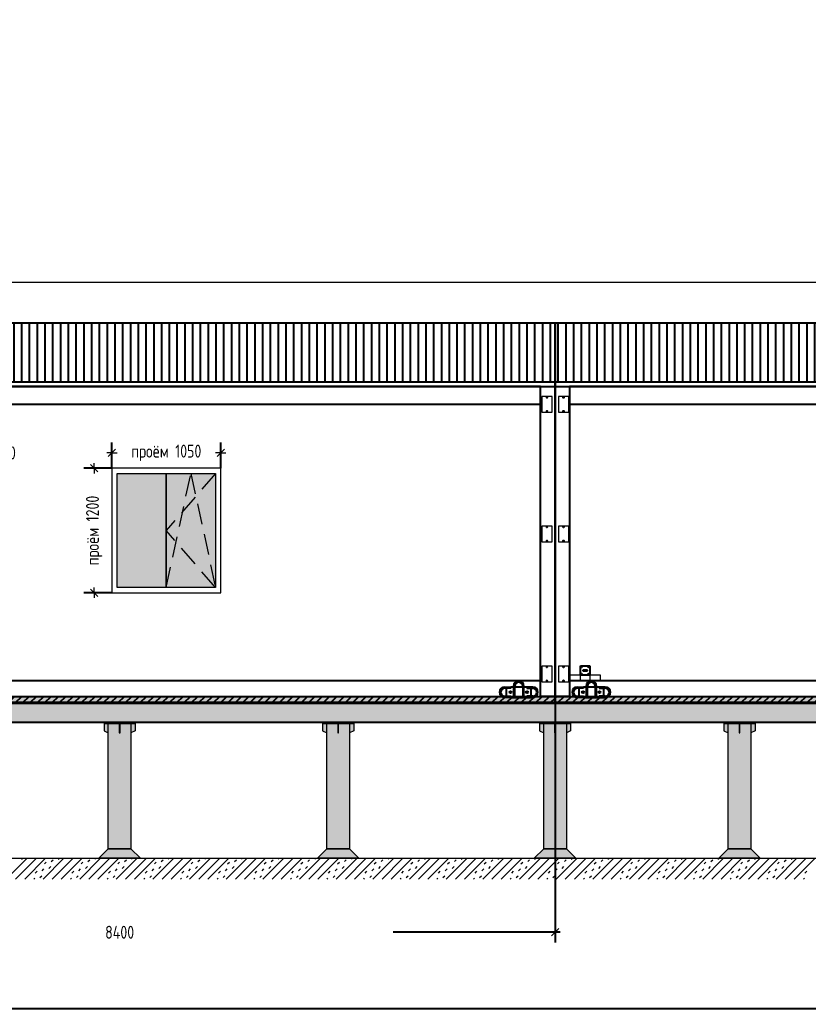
# Model space of a CAD drawing. Header units: millimetres. Extents: x 0 to 1680, y 0 to 594.
# Drawn here: x 1378.1 to 1530.2, y 402.2 to 594 of the extents above; entities that cross this region are included whole.
import ezdxf

# ---------------------------------------------------------------- set-up
doc = ezdxf.new("R2010")
doc.units = ezdxf.units.MM
for name, pattern in [('K5LT32798', [0]), ('K5LT32801', [0]), ('K5LT32802', [0]), ('K5LT32803', [0]), ('K5LT_AUXILIARY', [0]), ('K5LT_BASIC', [0]), ('K5LT_DASHED', [6, 4, -2]), ('K5LT_THIN', [0])]:
    doc.linetypes.add(name, pattern=pattern)
doc.layers.add('Системный слой', color=7, linetype='Continuous')
doc.styles.add('KDIMTEXTSTYLE', font='GOST_AU.SHX', dxfattribs={"width": 0.96, "oblique": 15, "height": 5})
doc.dimstyles.new('KDIMSTYLE (0.02)', dxfattribs={"dimtxt": 5, "dimasz": 1, "dimexe": 2, "dimexo": 0, "dimgap": 1, "dimtad": 1, "dimlfac": 50, "dimtxsty": 'KDIMTEXTSTYLE', "dimsah": 1, "dimcen": 0, "dimdle": 1, "dimadec": 0, "dimazin": 0, "dimtfac": 0.667, "dimtmove": 0, "dimatfit": 3, "dimfxl": 0, "dimtvp": 1, "dimtolj": 1, "dimtzin": 0, "dimarcsym": 0})
pattern_1 = [(45, (0, 0), (-0.7071068, 0.7071068), [])]
pattern_2 = [(90, (0, 0), (-1.5, 9e-17), [])]

# ---------------------------------------------------------------- blocks, each defined once
blk = doc.blocks.new('U35')
at = {"layer": 'Системный слой', "color": 150, "linetype": 'K5LT_BASIC', "lineweight": 25, "true_color": 0x0080ff}
for p, q in [((1478.57, 523.29), (1481.37, 523.29)), ((1478.57, 463.49), (1478.57, 523.29)), ((1481.37, 523.29), (1481.37, 463.49)), ((1481.37, 463.49), (1478.57, 463.49))]:
    blk.add_line(p, q, dxfattribs=at)
blk = doc.blocks.new('U36')
at = {"layer": 'Системный слой', "color": 150, "linetype": 'K5LT_BASIC', "lineweight": 25, "true_color": 0x0080ff}
for p, q in [((1478.57, 466.49), (1316.17, 466.49)), ((1316.17, 466.49), (1316.17, 463.49)), ((1478.57, 463.49), (1478.57, 466.49)), ((1316.17, 463.49), (1478.57, 463.49))]:
    blk.add_line(p, q, dxfattribs=at)
blk = doc.blocks.new('U37')
at = {"layer": 'Системный слой', "color": 150, "linetype": 'K5LT_BASIC', "lineweight": 25, "true_color": 0x0080ff}
for p, q in [((1478.57, 523.29), (1316.17, 523.29)), ((1316.17, 523.29), (1316.17, 519.89)), ((1478.57, 519.89), (1478.57, 523.29)), ((1316.17, 519.89), (1478.57, 519.89))]:
    blk.add_line(p, q, dxfattribs=at)
blk = doc.blocks.new('U38')
at = {"layer": 'Системный слой', "color": 150, "linetype": 'K5LT_BASIC', "lineweight": 25, "true_color": 0x0080ff}
for p, q in [((1481.37, 523.29), (1484.17, 523.29)), ((1481.37, 463.49), (1481.37, 523.29)), ((1484.17, 523.29), (1484.17, 463.49)), ((1484.17, 463.49), (1481.37, 463.49))]:
    blk.add_line(p, q, dxfattribs=at)
blk = doc.blocks.new('U39')
at = {"layer": 'Системный слой', "color": 150, "linetype": 'K5LT_BASIC', "lineweight": 25, "true_color": 0x0080ff}
for p, q in [((1583.57, 466.49), (1484.17, 466.49)), ((1484.17, 466.49), (1484.17, 463.49)), ((1583.57, 463.49), (1583.57, 466.49)), ((1484.17, 463.49), (1583.57, 463.49))]:
    blk.add_line(p, q, dxfattribs=at)
blk = doc.blocks.new('U40')
at = {"layer": 'Системный слой', "color": 150, "linetype": 'K5LT_BASIC', "lineweight": 25, "true_color": 0x0080ff}
for p, q in [((1583.57, 523.29), (1484.17, 523.29)), ((1484.17, 523.29), (1484.17, 519.89)), ((1583.57, 519.89), (1583.57, 523.29)), ((1484.17, 519.89), (1583.57, 519.89))]:
    blk.add_line(p, q, dxfattribs=at)
blk = doc.blocks.new('U562')
at = {"layer": 'Системный слой'}
h = blk.add_hatch(dxfattribs=at)
h.set_pattern_fill('', angle=45, style=0, pattern_type=0)
h.set_pattern_definition(pattern_1)
h.paths.add_polyline_path([(1481.37, 462.29), (1481.37, 463.49), (1313.37, 463.49), (1313.37, 462.29)])
at = {"layer": 'Системный слой', "color": 150, "linetype": 'K5LT_BASIC', "lineweight": 25, "true_color": 0x0080ff}
for p, q in [((1313.37, 462.29), (1313.37, 463.49)), ((1313.37, 463.49), (1481.37, 463.49)), ((1481.37, 462.29), (1313.37, 462.29)), ((1481.37, 463.49), (1481.37, 462.29))]:
    blk.add_line(p, q, dxfattribs=at)
blk = doc.blocks.new('U569')
at = {"layer": 'Системный слой'}
h = blk.add_hatch(dxfattribs=at)
h.set_pattern_fill('', angle=45, style=0, pattern_type=0)
h.set_pattern_definition(pattern_1)
h.paths.add_polyline_path([(1587.37, 462.29), (1587.37, 463.49), (1481.37, 463.49), (1481.37, 462.29)])
at = {"layer": 'Системный слой', "color": 150, "linetype": 'K5LT_BASIC', "lineweight": 25, "true_color": 0x0080ff}
for p, q in [((1481.37, 462.29), (1481.37, 463.49)), ((1481.37, 463.49), (1587.37, 463.49)), ((1587.37, 462.29), (1481.37, 462.29)), ((1587.37, 463.49), (1587.37, 462.29))]:
    blk.add_line(p, q, dxfattribs=at)
blk = doc.blocks.new('U571')
at = {"layer": 'Системный слой', "color": 232, "linetype": 'K5LT_AUXILIARY', "lineweight": 13, "true_color": 0xc52b79}
for p, q in [((1486.27, 467.59), (1484.17, 467.59)), ((1484.17, 467.59), (1484.17, 466.49)), ((1484.17, 466.49), (1486.27, 466.49)), ((1486.27, 466.49), (1486.27, 467.59))]:
    blk.add_line(p, q, dxfattribs=at)
blk = doc.blocks.new('U572')
at = {"layer": 'Системный слой', "color": 232, "linetype": 'K5LT_AUXILIARY', "lineweight": 13, "true_color": 0xc52b79}
for p, q in [((1490.17, 467.59), (1488.07, 467.59)), ((1488.07, 467.59), (1488.07, 466.49)), ((1488.07, 466.49), (1490.17, 466.49)), ((1490.17, 466.49), (1490.17, 467.59))]:
    blk.add_line(p, q, dxfattribs=at)
blk = doc.blocks.new('U574')
at = {"layer": 'Системный слой', "color": 150, "linetype": 'K5LT_BASIC', "lineweight": 25, "true_color": 0x0080ff}
for p, q in [((1486.27, 469.39), (1488.07, 469.39)), ((1486.27, 467.59), (1486.27, 469.39)), ((1488.07, 469.39), (1488.07, 467.59)), ((1488.07, 467.59), (1486.27, 467.59))]:
    blk.add_line(p, q, dxfattribs=at)
blk = doc.blocks.new('U575')
at = {"layer": 'Системный слой', "color": 150, "linetype": 'K5LT_BASIC', "lineweight": 25, "true_color": 0x0080ff}
for p, q in [((1487.63, 468.55), (1486.71, 468.55)), ((1486.71, 468.55), (1486.71, 468.43)), ((1486.71, 468.43), (1487.63, 468.43)), ((1487.63, 468.43), (1487.63, 468.55))]:
    blk.add_line(p, q, dxfattribs=at)
blk = doc.blocks.new('U573')
at = {"layer": 'Системный слой', "color": 150, "linetype": 'K5LT_BASIC', "lineweight": 25, "true_color": 0x0080ff}
for centre in [(1486.47, 469.19), (1486.47, 469.19), (1487.87, 469.19), (1486.47, 467.79), (1487.87, 467.79)]:
    blk.add_circle(centre, 0.104, dxfattribs=at)
at = {"layer": 'Системный слой'}
for name in ['U574', 'U575']:
    blk.add_blockref(name, (0, 0), dxfattribs=at)
blk = doc.blocks.new('U570')
at = {"layer": 'Системный слой'}
for name in ['U573', 'U571', 'U572']:
    blk.add_blockref(name, (0, 0), dxfattribs=at)
blk = doc.blocks.new('U593')
at = {"layer": 'Системный слой', "color": 7, "linetype": 'K5LT_THIN', "lineweight": 13}
for p, q in [((1416.87, 507.49), (1395.87, 507.49)), ((1395.87, 507.49), (1395.87, 483.49)), ((1416.87, 483.49), (1416.87, 507.49)), ((1395.87, 483.49), (1416.87, 483.49))]:
    blk.add_line(p, q, dxfattribs=at)
blk = doc.blocks.new('U594')
at = {"layer": 'Системный слой', "color": 7, "linetype": 'K5LT_THIN', "lineweight": 13}
for p, q in [((1396.87, 506.49), (1406.37, 506.49)), ((1396.87, 484.51), (1396.87, 506.49)), ((1406.37, 506.49), (1406.37, 484.51)), ((1406.37, 484.51), (1396.87, 484.51))]:
    blk.add_line(p, q, dxfattribs=at)
blk = doc.blocks.new('U595')
at = {"layer": 'Системный слой', "color": 7, "linetype": 'K5LT_THIN', "lineweight": 13}
for p, q in [((1406.37, 506.49), (1415.87, 506.49)), ((1406.37, 484.51), (1406.37, 506.49)), ((1415.87, 506.49), (1415.87, 484.51)), ((1415.87, 484.51), (1406.37, 484.51))]:
    blk.add_line(p, q, dxfattribs=at)
blk = doc.blocks.new('U592')
at = {"layer": 'Системный слой', "true_color": 0x00ccff}
blk.add_hatch(color=140, dxfattribs=at).paths.add_polyline_path([(1415.87, 484.49), (1415.87, 506.49), (1396.87, 506.49), (1396.87, 484.49)])
at = {"layer": 'Системный слой', "color": 7, "linetype": 'K5LT_DASHED', "lineweight": 13}
for p, q in [((1406.37, 484.51), (1411.12, 506.49)), ((1415.87, 506.49), (1406.37, 495.49)), ((1411.12, 506.49), (1415.87, 484.49)), ((1415.87, 484.51), (1406.37, 495.49))]:
    blk.add_line(p, q, dxfattribs=at)
at = {"layer": 'Системный слой'}
for name in ['U593', 'U594', 'U595']:
    blk.add_blockref(name, (0, 0), dxfattribs=at)
blk = doc.blocks.new('U597')
at = {"layer": 'Системный слой', "color": 7, "linetype": 'K5LT32801', "lineweight": 18}
for p, q in [((1375.51, 428.25), (1379.55, 432.29)), ((1377.28, 428.25), (1381.32, 432.29)), ((1379.05, 428.25), (1383.09, 432.29)), ((1382.59, 428.25), (1386.62, 432.29)), ((1384.35, 428.25), (1388.39, 432.29)), ((1386.12, 428.25), (1390.16, 432.29)), ((1389.66, 428.25), (1393.7, 432.29)), ((1391.42, 428.25), (1395.46, 432.29)), ((1393.19, 428.25), (1397.23, 432.29)), ((1396.73, 428.25), (1400.77, 432.29)), ((1398.5, 428.25), (1402.53, 432.29)), ((1400.26, 428.25), (1404.3, 432.29)), ((1403.8, 428.25), (1407.84, 432.29)), ((1405.57, 428.25), (1409.61, 432.29)), ((1407.33, 428.25), (1411.37, 432.29)), ((1410.87, 428.25), (1414.91, 432.29)), ((1412.64, 428.25), (1416.68, 432.29)), ((1414.41, 428.25), (1418.44, 432.29)), ((1417.94, 428.25), (1421.98, 432.29)), ((1419.71, 428.25), (1423.75, 432.29)), ((1421.48, 428.25), (1425.51, 432.29)), ((1425.01, 428.25), (1429.05, 432.29)), ((1426.78, 428.25), (1430.82, 432.29)), ((1428.55, 428.25), (1432.59, 432.29)), ((1432.08, 428.25), (1436.12, 432.29)), ((1433.85, 428.25), (1437.89, 432.29)), ((1435.62, 428.25), (1439.66, 432.29)), ((1439.15, 428.25), (1443.19, 432.29)), ((1440.92, 428.25), (1444.96, 432.29)), ((1442.69, 428.25), (1446.73, 432.29)), ((1446.23, 428.25), (1450.26, 432.29)), ((1447.99, 428.25), (1452.03, 432.29)), ((1449.76, 428.25), (1453.8, 432.29)), ((1453.3, 428.25), (1457.33, 432.29)), ((1455.06, 428.25), (1459.1, 432.29)), ((1456.83, 428.25), (1460.87, 432.29)), ((1460.37, 428.25), (1464.41, 432.29)), ((1462.14, 428.25), (1466.17, 432.29)), ((1463.9, 428.25), (1467.94, 432.29)), ((1467.44, 428.25), (1471.48, 432.29)), ((1469.21, 428.25), (1473.24, 432.29)), ((1470.97, 428.25), (1475.01, 432.29)), ((1474.51, 428.25), (1478.55, 432.29)), ((1476.28, 428.25), (1480.32, 432.29)), ((1478.05, 428.25), (1482.08, 432.29)), ((1481.58, 428.25), (1485.62, 432.29)), ((1483.35, 428.25), (1487.39, 432.29)), ((1485.12, 428.25), (1489.15, 432.29)), ((1488.65, 428.25), (1492.69, 432.29)), ((1490.42, 428.25), (1494.46, 432.29)), ((1492.19, 428.25), (1496.23, 432.29)), ((1495.72, 428.25), (1499.76, 432.29)), ((1497.49, 428.25), (1501.53, 432.29)), ((1499.26, 428.25), (1503.3, 432.29)), ((1502.79, 428.25), (1506.83, 432.29)), ((1504.56, 428.25), (1508.6, 432.29)), ((1506.33, 428.25), (1510.37, 432.29)), ((1509.87, 428.25), (1513.9, 432.29)), ((1511.63, 428.25), (1515.67, 432.29)), ((1513.4, 428.25), (1517.44, 432.29)), ((1516.94, 428.25), (1520.97, 432.29)), ((1518.7, 428.25), (1522.74, 432.29)), ((1520.47, 428.25), (1524.51, 432.29)), ((1524.01, 428.25), (1528.05, 432.29)), ((1525.77, 428.25), (1529.81, 432.29)), ((1527.54, 428.25), (1531.58, 432.29))]:
    blk.add_line(p, q, dxfattribs=at)
at = {"layer": 'Системный слой', "color": 7, "linetype": 'K5LT32802', "lineweight": 18}
for p, q in [((1378.44, 432.06), (1378.67, 432.29)), ((1384.18, 431.62), (1384.54, 431.97)), ((1385.51, 432.06), (1385.74, 432.29)), ((1391.25, 431.62), (1391.61, 431.97)), ((1392.58, 432.06), (1392.81, 432.29)), ((1398.32, 431.62), (1398.68, 431.97)), ((1399.65, 432.06), (1399.88, 432.29)), ((1405.4, 431.62), (1405.75, 431.97)), ((1406.72, 432.06), (1406.95, 432.29)), ((1412.47, 431.62), (1412.82, 431.97)), ((1413.79, 432.06), (1414.02, 432.29)), ((1419.54, 431.62), (1419.89, 431.97)), ((1420.86, 432.06), (1421.1, 432.29)), ((1426.61, 431.62), (1426.96, 431.97)), ((1427.93, 432.06), (1428.17, 432.29)), ((1433.68, 431.62), (1434.03, 431.97)), ((1435.01, 432.06), (1435.24, 432.29)), ((1440.75, 431.62), (1441.1, 431.97)), ((1442.08, 432.06), (1442.31, 432.29)), ((1447.82, 431.62), (1448.18, 431.97)), ((1449.15, 432.06), (1449.38, 432.29)), ((1454.89, 431.62), (1455.25, 431.97)), ((1456.22, 432.06), (1456.45, 432.29)), ((1461.96, 431.62), (1462.32, 431.97)), ((1463.29, 432.06), (1463.52, 432.29)), ((1469.03, 431.62), (1469.39, 431.97)), ((1470.36, 432.06), (1470.59, 432.29)), ((1476.11, 431.62), (1476.46, 431.97)), ((1477.43, 432.06), (1477.66, 432.29)), ((1483.18, 431.62), (1483.53, 431.97)), ((1484.5, 432.06), (1484.74, 432.29)), ((1490.25, 431.62), (1490.6, 431.97)), ((1491.57, 432.06), (1491.81, 432.29)), ((1497.32, 431.62), (1497.67, 431.97)), ((1498.65, 432.06), (1498.88, 432.29)), ((1504.39, 431.62), (1504.74, 431.97)), ((1505.72, 432.06), (1505.95, 432.29)), ((1511.46, 431.62), (1511.81, 431.97)), ((1512.79, 432.06), (1513.02, 432.29)), ((1518.53, 431.62), (1518.89, 431.97)), ((1519.86, 432.06), (1520.09, 432.29)), ((1525.6, 431.62), (1525.96, 431.97)), ((1526.93, 432.06), (1527.16, 432.29)), ((1381.09, 429.41), (1381.44, 429.76)), ((1382.41, 429.85), (1382.77, 430.2)), ((1382.86, 431.18), (1383.21, 431.53)), ((1383.74, 430.29), (1384.09, 430.65)), ((1388.16, 429.41), (1388.51, 429.76)), ((1389.49, 429.85), (1389.84, 430.2)), ((1389.93, 431.18), (1390.28, 431.53)), ((1390.81, 430.29), (1391.16, 430.65)), ((1395.23, 429.41), (1395.58, 429.76)), ((1396.56, 429.85), (1396.91, 430.2)), ((1397, 431.18), (1397.35, 431.53)), ((1397.88, 430.29), (1398.24, 430.65)), ((1402.3, 429.41), (1402.66, 429.76)), ((1403.63, 429.85), (1403.98, 430.2)), ((1404.07, 431.18), (1404.42, 431.53)), ((1404.95, 430.29), (1405.31, 430.65)), ((1409.37, 429.41), (1409.73, 429.76)), ((1410.7, 429.85), (1411.05, 430.2)), ((1411.14, 431.18), (1411.49, 431.53)), ((1412.02, 430.29), (1412.38, 430.65)), ((1416.44, 429.41), (1416.8, 429.76)), ((1417.77, 429.85), (1418.12, 430.2)), ((1418.21, 431.18), (1418.57, 431.53)), ((1419.1, 430.29), (1419.45, 430.65)), ((1423.51, 429.41), (1423.87, 429.76)), ((1424.84, 429.85), (1425.19, 430.2)), ((1425.28, 431.18), (1425.64, 431.53)), ((1426.17, 430.29), (1426.52, 430.65)), ((1430.59, 429.41), (1430.94, 429.76)), ((1431.91, 429.85), (1432.27, 430.2)), ((1432.35, 431.18), (1432.71, 431.53)), ((1433.24, 430.29), (1433.59, 430.65)), ((1437.66, 429.41), (1438.01, 429.76)), ((1438.98, 429.85), (1439.34, 430.2)), ((1439.42, 431.18), (1439.78, 431.53)), ((1440.31, 430.29), (1440.66, 430.65)), ((1444.73, 429.41), (1445.08, 429.76)), ((1446.05, 429.85), (1446.41, 430.2)), ((1446.5, 431.18), (1446.85, 431.53)), ((1447.38, 430.29), (1447.73, 430.65)), ((1451.8, 429.41), (1452.15, 429.76)), ((1453.13, 429.85), (1453.48, 430.2)), ((1453.57, 431.18), (1453.92, 431.53)), ((1454.45, 430.29), (1454.8, 430.65)), ((1458.87, 429.41), (1459.22, 429.76)), ((1460.2, 429.85), (1460.55, 430.2)), ((1460.64, 431.18), (1460.99, 431.53)), ((1461.52, 430.29), (1461.88, 430.65)), ((1465.94, 429.41), (1466.29, 429.76)), ((1467.27, 429.85), (1467.62, 430.2)), ((1467.71, 431.18), (1468.06, 431.53)), ((1468.59, 430.29), (1468.95, 430.65)), ((1473.01, 429.41), (1473.37, 429.76)), ((1474.34, 429.85), (1474.69, 430.2)), ((1474.78, 431.18), (1475.13, 431.53)), ((1475.66, 430.29), (1476.02, 430.65)), ((1480.08, 429.41), (1480.44, 429.76)), ((1481.41, 429.85), (1481.76, 430.2)), ((1481.85, 431.18), (1482.2, 431.53)), ((1482.74, 430.29), (1483.09, 430.65)), ((1487.15, 429.41), (1487.51, 429.76)), ((1488.48, 429.85), (1488.83, 430.2)), ((1488.92, 431.18), (1489.28, 431.53)), ((1489.81, 430.29), (1490.16, 430.65)), ((1494.23, 429.41), (1494.58, 429.76)), ((1495.55, 429.85), (1495.9, 430.2)), ((1495.99, 431.18), (1496.35, 431.53)), ((1496.88, 430.29), (1497.23, 430.65)), ((1501.3, 429.41), (1501.65, 429.76)), ((1502.62, 429.85), (1502.98, 430.2)), ((1503.06, 431.18), (1503.42, 431.53)), ((1503.95, 430.29), (1504.3, 430.65)), ((1508.37, 429.41), (1508.72, 429.76)), ((1509.69, 429.85), (1510.05, 430.2)), ((1510.14, 431.18), (1510.49, 431.53)), ((1511.02, 430.29), (1511.37, 430.65)), ((1515.44, 429.41), (1515.79, 429.76)), ((1516.76, 429.85), (1517.12, 430.2)), ((1517.21, 431.18), (1517.56, 431.53)), ((1518.09, 430.29), (1518.44, 430.65)), ((1522.51, 429.41), (1522.86, 429.76)), ((1523.84, 429.85), (1524.19, 430.2)), ((1524.28, 431.18), (1524.63, 431.53)), ((1525.16, 430.29), (1525.52, 430.65)), ((1529.58, 429.41), (1529.93, 429.76)), ((1380.82, 428.25), (1381, 428.44)), ((1381.97, 428.52), (1382.33, 428.88)), ((1387.89, 428.25), (1388.07, 428.44)), ((1389.04, 428.52), (1389.4, 428.88)), ((1394.96, 428.25), (1395.14, 428.44)), ((1396.11, 428.52), (1396.47, 428.88)), ((1402.03, 428.25), (1402.21, 428.44)), ((1403.19, 428.52), (1403.54, 428.88)), ((1409.1, 428.25), (1409.28, 428.44)), ((1410.26, 428.52), (1410.61, 428.88)), ((1416.17, 428.25), (1416.36, 428.44)), ((1417.33, 428.52), (1417.68, 428.88)), ((1423.24, 428.25), (1423.43, 428.44)), ((1424.4, 428.52), (1424.75, 428.88)), ((1430.32, 428.25), (1430.5, 428.44)), ((1431.47, 428.52), (1431.82, 428.88)), ((1437.39, 428.25), (1437.57, 428.44)), ((1438.54, 428.52), (1438.89, 428.88)), ((1444.46, 428.25), (1444.64, 428.44)), ((1445.61, 428.52), (1445.97, 428.88)), ((1451.53, 428.25), (1451.71, 428.44)), ((1452.68, 428.52), (1453.04, 428.88)), ((1458.6, 428.25), (1458.78, 428.44)), ((1459.75, 428.52), (1460.11, 428.88)), ((1465.67, 428.25), (1465.85, 428.44)), ((1466.83, 428.52), (1467.18, 428.88)), ((1472.74, 428.25), (1472.92, 428.44)), ((1473.9, 428.52), (1474.25, 428.88)), ((1479.81, 428.25), (1480, 428.44)), ((1480.97, 428.52), (1481.32, 428.88)), ((1486.88, 428.25), (1487.07, 428.44)), ((1488.04, 428.52), (1488.39, 428.88)), ((1493.96, 428.25), (1494.14, 428.44)), ((1495.11, 428.52), (1495.46, 428.88)), ((1501.03, 428.25), (1501.21, 428.44)), ((1502.18, 428.52), (1502.53, 428.88)), ((1508.1, 428.25), (1508.28, 428.44)), ((1509.25, 428.52), (1509.61, 428.88)), ((1515.17, 428.25), (1515.35, 428.44)), ((1516.32, 428.52), (1516.68, 428.88)), ((1522.24, 428.25), (1522.42, 428.44)), ((1523.39, 428.52), (1523.75, 428.88)), ((1529.31, 428.25), (1529.49, 428.44))]:
    blk.add_line(p, q, dxfattribs=at)
blk = doc.blocks.new('U598')
at = {"layer": 'Системный слой', "color": 7, "linetype": 'K5LT32803', "lineweight": 18}
for p, q in [((1150.87, 462.29), (1585.03, 462.29)), ((1081.5, 462.14), (1585.03, 462.14)), ((1081.5, 458.57), (1585.03, 458.57)), ((1585.03, 458.41), (1081.5, 458.41))]:
    blk.add_line(p, q, dxfattribs=at)
blk = doc.blocks.new('U609')
at = {"layer": 'Системный слой', "color": 7, "linetype": 'K5LT32803', "lineweight": 18}
for p, q in [((1478.37, 458.25), (1478.37, 456.87)), ((1478.37, 456.87), (1479.18, 456.46)), ((1481.29, 456.87), (1481.45, 456.87)), ((1484.37, 456.87), (1483.56, 456.46)), ((1484.37, 458.25), (1484.37, 456.87)), ((1477.37, 432.29), (1479.18, 434.1)), ((1479.18, 434.1), (1483.56, 434.1)), ((1483.56, 434.1), (1485.37, 432.29)), ((1485.37, 432.29), (1477.37, 432.29))]:
    blk.add_line(p, q, dxfattribs=at)
at = {"layer": 'Системный слой', "color": 7, "linetype": 'K5LT32798', "lineweight": 18}
for points in [[(1478.37, 458.25), (1484.37, 458.25), (1484.37, 458.41), (1478.37, 458.41)], [(1479.18, 458.25), (1483.56, 458.25), (1483.56, 434.1), (1479.18, 434.1)], [(1481.29, 456.46), (1481.45, 456.46), (1481.45, 458.25), (1481.29, 458.25)]]:
    blk.add_lwpolyline(points, close=True, dxfattribs=at)
blk = doc.blocks.new('U610')
at = {"layer": 'Системный слой', "color": 7, "linetype": 'K5LT32803', "lineweight": 18}
for p, q in [((1394.37, 458.25), (1394.37, 456.87)), ((1394.37, 456.87), (1395.18, 456.46)), ((1397.29, 456.87), (1397.45, 456.87)), ((1400.37, 456.87), (1399.56, 456.46)), ((1400.37, 458.25), (1400.37, 456.87)), ((1393.37, 432.29), (1395.18, 434.1)), ((1395.18, 434.1), (1399.56, 434.1)), ((1399.56, 434.1), (1401.37, 432.29)), ((1401.37, 432.29), (1393.37, 432.29))]:
    blk.add_line(p, q, dxfattribs=at)
at = {"layer": 'Системный слой', "color": 7, "linetype": 'K5LT32798', "lineweight": 18}
for points in [[(1394.37, 458.25), (1400.37, 458.25), (1400.37, 458.41), (1394.37, 458.41)], [(1395.18, 458.25), (1399.56, 458.25), (1399.56, 434.1), (1395.18, 434.1)], [(1397.29, 456.46), (1397.45, 456.46), (1397.45, 458.25), (1397.29, 458.25)]]:
    blk.add_lwpolyline(points, close=True, dxfattribs=at)
blk = doc.blocks.new('U612')
at = {"layer": 'Системный слой', "color": 7, "linetype": 'K5LT32803', "lineweight": 18}
for p, q in [((1436.53, 458.25), (1436.53, 456.87)), ((1436.53, 456.87), (1437.34, 456.46)), ((1439.45, 456.87), (1439.61, 456.87)), ((1442.53, 456.87), (1441.72, 456.46)), ((1442.53, 458.25), (1442.53, 456.87)), ((1435.53, 432.29), (1437.34, 434.1)), ((1437.34, 434.1), (1441.72, 434.1)), ((1441.72, 434.1), (1443.53, 432.29)), ((1443.53, 432.29), (1435.53, 432.29))]:
    blk.add_line(p, q, dxfattribs=at)
at = {"layer": 'Системный слой', "color": 7, "linetype": 'K5LT32798', "lineweight": 18}
for points in [[(1436.53, 458.25), (1442.53, 458.25), (1442.53, 458.41), (1436.53, 458.41)], [(1437.34, 458.25), (1441.72, 458.25), (1441.72, 434.1), (1437.34, 434.1)], [(1439.45, 456.46), (1439.61, 456.46), (1439.61, 458.25), (1439.45, 458.25)]]:
    blk.add_lwpolyline(points, close=True, dxfattribs=at)
blk = doc.blocks.new('U614')
at = {"layer": 'Системный слой', "color": 7, "linetype": 'K5LT32803', "lineweight": 18}
for p, q in [((1513.97, 458.25), (1513.97, 456.87)), ((1513.97, 456.87), (1514.78, 456.46)), ((1516.89, 456.87), (1517.05, 456.87)), ((1519.97, 456.87), (1519.16, 456.46)), ((1519.97, 458.25), (1519.97, 456.87)), ((1512.97, 432.29), (1514.78, 434.1)), ((1514.78, 434.1), (1519.16, 434.1)), ((1519.16, 434.1), (1520.97, 432.29)), ((1520.97, 432.29), (1512.97, 432.29))]:
    blk.add_line(p, q, dxfattribs=at)
at = {"layer": 'Системный слой', "color": 7, "linetype": 'K5LT32798', "lineweight": 18}
for points in [[(1513.97, 458.25), (1519.97, 458.25), (1519.97, 458.41), (1513.97, 458.41)], [(1514.78, 458.25), (1519.16, 458.25), (1519.16, 434.1), (1514.78, 434.1)], [(1516.89, 456.46), (1517.05, 456.46), (1517.05, 458.25), (1516.89, 458.25)]]:
    blk.add_lwpolyline(points, close=True, dxfattribs=at)
blk = doc.blocks.new('U596')
at = {"layer": 'Системный слой', "true_color": 0xffffff}
blk.add_hatch(color=7, dxfattribs=at).paths.add_polyline_path([(1586.37, 458.41), (1586.37, 462.29), (942.37, 462.29), (942.37, 458.41)])
h = blk.add_hatch(color=7, dxfattribs=at)
h.paths.add_polyline_path([(1395.18, 456.46), (1395.18, 458.25), (1394.37, 458.25), (1394.37, 456.87)])
h.paths.add_polyline_path([(1395.18, 458.25), (1395.18, 434.1), (1399.56, 434.1), (1399.56, 458.25), (1397.45, 458.25), (1397.45, 456.46), (1397.29, 456.46), (1397.29, 458.25)])
h.paths.add_polyline_path([(1397.43, 458.41), (1394.37, 458.41), (1394.37, 458.25), (1395.18, 458.25), (1397.29, 458.25), (1397.45, 458.25), (1399.56, 458.25), (1400.37, 458.25), (1400.37, 458.41), (1398.77, 458.41), (1397.56, 458.41)])
h.paths.add_polyline_path([(1397.29, 458.25), (1397.29, 456.87), (1397.45, 456.87), (1397.45, 458.25)])
h.paths.add_polyline_path([(1397.29, 456.87), (1397.29, 456.46), (1397.45, 456.46), (1397.45, 456.87)])
h.paths.add_polyline_path([(1400.37, 456.87), (1400.37, 458.25), (1399.56, 458.25), (1399.56, 456.46)])
h.paths.add_polyline_path([(1399.56, 434.1), (1395.18, 434.1), (1393.37, 432.29), (1401.37, 432.29)])
h = blk.add_hatch(color=7, dxfattribs=at)
h.paths.add_polyline_path([(1437.34, 456.46), (1437.34, 458.25), (1436.53, 458.25), (1436.53, 456.87)])
h.paths.add_polyline_path([(1437.34, 458.25), (1437.34, 434.1), (1441.72, 434.1), (1441.72, 458.25), (1439.61, 458.25), (1439.61, 456.46), (1439.45, 456.46), (1439.45, 458.25)])
h.paths.add_polyline_path([(1439.58, 458.41), (1436.53, 458.41), (1436.53, 458.25), (1437.34, 458.25), (1439.45, 458.25), (1439.61, 458.25), (1441.72, 458.25), (1442.53, 458.25), (1442.53, 458.41), (1440.93, 458.41), (1439.71, 458.41)])
h.paths.add_polyline_path([(1439.45, 458.25), (1439.45, 456.87), (1439.61, 456.87), (1439.61, 458.25)])
h.paths.add_polyline_path([(1439.45, 456.87), (1439.45, 456.46), (1439.61, 456.46), (1439.61, 456.87)])
h.paths.add_polyline_path([(1442.53, 456.87), (1442.53, 458.25), (1441.72, 458.25), (1441.72, 456.46)])
h.paths.add_polyline_path([(1441.72, 434.1), (1437.34, 434.1), (1435.53, 432.29), (1443.53, 432.29)])
h = blk.add_hatch(color=7, dxfattribs=at)
h.paths.add_polyline_path([(1479.18, 456.46), (1479.18, 458.25), (1478.37, 458.25), (1478.37, 456.87)])
h.paths.add_polyline_path([(1479.18, 458.25), (1479.18, 434.1), (1483.56, 434.1), (1483.56, 458.25), (1481.45, 458.25), (1481.45, 456.46), (1481.29, 456.46), (1481.29, 458.25)])
h.paths.add_polyline_path([(1481.43, 458.41), (1478.37, 458.41), (1478.37, 458.25), (1479.18, 458.25), (1481.29, 458.25), (1481.45, 458.25), (1483.56, 458.25), (1484.37, 458.25), (1484.37, 458.41), (1482.77, 458.41), (1481.56, 458.41)])
h.paths.add_polyline_path([(1481.29, 458.25), (1481.29, 456.87), (1481.45, 456.87), (1481.45, 458.25)])
h.paths.add_polyline_path([(1481.29, 456.87), (1481.29, 456.46), (1481.45, 456.46), (1481.45, 456.87)])
h.paths.add_polyline_path([(1484.37, 456.87), (1484.37, 458.25), (1483.56, 458.25), (1483.56, 456.46)])
h.paths.add_polyline_path([(1483.56, 434.1), (1479.18, 434.1), (1477.37, 432.29), (1485.37, 432.29)])
h = blk.add_hatch(color=7, dxfattribs=at)
h.paths.add_polyline_path([(1514.78, 456.46), (1514.78, 458.25), (1513.97, 458.25), (1513.97, 456.87)])
h.paths.add_polyline_path([(1514.78, 458.25), (1514.78, 434.1), (1519.16, 434.1), (1519.16, 458.25), (1517.05, 458.25), (1517.05, 456.46), (1516.89, 456.46), (1516.89, 458.25)])
h.paths.add_polyline_path([(1517.03, 458.41), (1513.97, 458.41), (1513.97, 458.25), (1514.78, 458.25), (1516.89, 458.25), (1517.05, 458.25), (1519.16, 458.25), (1519.97, 458.25), (1519.97, 458.41), (1518.37, 458.41), (1517.16, 458.41)])
h.paths.add_polyline_path([(1516.89, 458.25), (1516.89, 456.87), (1517.05, 456.87), (1517.05, 458.25)])
h.paths.add_polyline_path([(1516.89, 456.87), (1516.89, 456.46), (1517.05, 456.46), (1517.05, 456.87)])
h.paths.add_polyline_path([(1519.97, 456.87), (1519.97, 458.25), (1519.16, 458.25), (1519.16, 456.46)])
h.paths.add_polyline_path([(1519.16, 434.1), (1514.78, 434.1), (1512.97, 432.29), (1520.97, 432.29)])
at = {"layer": 'Системный слой', "color": 7, "linetype": 'K5LT32798', "lineweight": 18}
blk.add_lwpolyline([(908.33, 432.29), (1619.93, 432.29)], dxfattribs=at)
at = {"layer": 'Системный слой'}
for name in ['U598', 'U610', 'U612', 'U609', 'U614', 'U597']:
    blk.add_blockref(name, (0, 0), dxfattribs=at)
blk = doc.blocks.new('U624')
at = {"layer": 'Системный слой', "color": 150, "linetype": 'K5LT_BASIC', "lineweight": 25, "true_color": 0x0080ff}
for p, q in [((1481.37, 535.49), (1313.37, 535.49)), ((1313.37, 535.49), (1313.37, 523.29)), ((1481.37, 523.29), (1481.37, 535.49)), ((1313.37, 523.29), (1481.37, 523.29))]:
    blk.add_line(p, q, dxfattribs=at)
blk = doc.blocks.new('U623')
at = {"layer": 'Системный слой'}
h = blk.add_hatch(dxfattribs=at)
h.set_pattern_fill('', angle=90, style=0, pattern_type=0)
h.set_pattern_definition(pattern_2)
h.paths.add_polyline_path([(1313.37, 524.09), (1481.37, 524.09), (1481.37, 535.49), (1313.37, 535.49)])
at = {"layer": 'Системный слой', "color": 150, "linetype": 'K5LT_BASIC', "lineweight": 25, "true_color": 0x0080ff}
blk.add_lwpolyline([(1313.37, 523.29), (1481.37, 523.29), (1481.37, 524.09), (1313.37, 524.09)], close=True, dxfattribs=at)
at = {"layer": 'Системный слой'}
blk.add_blockref('U624', (0, 0), dxfattribs=at)
blk = doc.blocks.new('U626')
at = {"layer": 'Системный слой', "color": 150, "linetype": 'K5LT_BASIC', "lineweight": 25, "true_color": 0x0080ff}
for p, q in [((1587.37, 535.49), (1481.37, 535.49)), ((1481.37, 535.49), (1481.37, 523.29)), ((1587.37, 523.29), (1587.37, 535.49)), ((1481.37, 523.29), (1587.37, 523.29))]:
    blk.add_line(p, q, dxfattribs=at)
blk = doc.blocks.new('U625')
at = {"layer": 'Системный слой'}
h = blk.add_hatch(dxfattribs=at)
h.set_pattern_fill('', angle=90, style=0, pattern_type=0)
h.set_pattern_definition(pattern_2)
h.paths.add_polyline_path([(1481.37, 524.09), (1587.37, 524.09), (1587.37, 535.49), (1481.37, 535.49)])
at = {"layer": 'Системный слой', "color": 150, "linetype": 'K5LT_BASIC', "lineweight": 25, "true_color": 0x0080ff}
blk.add_lwpolyline([(1481.37, 523.29), (1587.37, 523.29), (1587.37, 524.09), (1481.37, 524.09)], close=True, dxfattribs=at)
at = {"layer": 'Системный слой'}
blk.add_blockref('U626', (0, 0), dxfattribs=at)
blk = doc.blocks.new('U709')
at = {"layer": 'Системный слой', "color": 150, "linetype": 'K5LT_BASIC', "lineweight": 25, "true_color": 0x0080ff}
for p, q in [((1491.07, 463.53), (1489.9, 463.53)), ((1489.9, 463.53), (1489.9, 463.29)), ((1489.9, 463.29), (1491.07, 463.29)), ((1491.07, 463.29), (1491.07, 463.53))]:
    blk.add_line(p, q, dxfattribs=at)
blk = doc.blocks.new('U710')
at = {"layer": 'Системный слой', "color": 150, "linetype": 'K5LT_BASIC', "lineweight": 25, "true_color": 0x0080ff}
for p, q in [((1491.07, 465.29), (1489.9, 465.29)), ((1489.9, 465.29), (1489.9, 465.05)), ((1489.9, 465.05), (1491.07, 465.05)), ((1491.07, 465.05), (1491.07, 465.29))]:
    blk.add_line(p, q, dxfattribs=at)
blk = doc.blocks.new('U708')
at = {"layer": 'Системный слой', "color": 150, "linetype": 'K5LT_BASIC', "lineweight": 25, "true_color": 0x0080ff}
for radius in [1, 0.76]:
    blk.add_arc((1491.07, 464.29), radius, 270, 90, dxfattribs=at)
at = {"layer": 'Системный слой'}
for name in ['U710', 'U709']:
    blk.add_blockref(name, (0, 0), dxfattribs=at)
blk = doc.blocks.new('U712')
at = {"layer": 'Системный слой', "color": 150, "linetype": 'K5LT_BASIC', "lineweight": 25, "true_color": 0x0080ff}
for p, q in [((1485.67, 463.53), (1486.85, 463.53)), ((1485.67, 463.29), (1485.67, 463.53)), ((1486.85, 463.29), (1485.67, 463.29)), ((1486.85, 463.53), (1486.85, 463.29))]:
    blk.add_line(p, q, dxfattribs=at)
blk = doc.blocks.new('U713')
at = {"layer": 'Системный слой', "color": 150, "linetype": 'K5LT_BASIC', "lineweight": 25, "true_color": 0x0080ff}
for p, q in [((1485.67, 465.29), (1486.85, 465.29)), ((1485.67, 465.05), (1485.67, 465.29)), ((1486.85, 465.05), (1485.67, 465.05)), ((1486.85, 465.29), (1486.85, 465.05))]:
    blk.add_line(p, q, dxfattribs=at)
blk = doc.blocks.new('U711')
at = {"layer": 'Системный слой', "color": 150, "linetype": 'K5LT_BASIC', "lineweight": 25, "true_color": 0x0080ff}
for radius in [1, 0.76]:
    blk.add_arc((1485.67, 464.29), radius, 90, 270, dxfattribs=at)
at = {"layer": 'Системный слой'}
for name in ['U713', 'U712']:
    blk.add_blockref(name, (0, 0), dxfattribs=at)
blk = doc.blocks.new('U715')
at = {"layer": 'Системный слой', "color": 150, "linetype": 'K5LT_BASIC', "lineweight": 25, "true_color": 0x0080ff}
for p, q in [((1487.61, 465.47), (1487.37, 465.47)), ((1487.37, 465.47), (1487.37, 463.29)), ((1487.61, 463.29), (1487.61, 465.47)), ((1487.37, 463.29), (1487.61, 463.29))]:
    blk.add_line(p, q, dxfattribs=at)
blk = doc.blocks.new('U716')
at = {"layer": 'Системный слой', "color": 150, "linetype": 'K5LT_BASIC', "lineweight": 25, "true_color": 0x0080ff}
for p, q in [((1489.37, 465.47), (1489.13, 465.47)), ((1489.13, 465.47), (1489.13, 463.29)), ((1489.37, 463.29), (1489.37, 465.47)), ((1489.13, 463.29), (1489.37, 463.29))]:
    blk.add_line(p, q, dxfattribs=at)
blk = doc.blocks.new('U714')
at = {"layer": 'Системный слой', "color": 150, "linetype": 'K5LT_BASIC', "lineweight": 25, "true_color": 0x0080ff}
for radius in [1, 0.76]:
    blk.add_arc((1488.37, 465.47), radius, 0, 180, dxfattribs=at)
at = {"layer": 'Системный слой'}
for name in ['U715', 'U716']:
    blk.add_blockref(name, (0, 0), dxfattribs=at)
blk = doc.blocks.new('U707')
at = {"layer": 'Системный слой', "color": 150, "linetype": 'K5LT_BASIC', "lineweight": 25, "true_color": 0x0080ff}
for p, q in [((1485.97, 465.05), (1485.97, 463.53)), ((1487.37, 465.29), (1486.85, 465.29)), ((1489.13, 465.29), (1487.61, 465.29)), ((1489.9, 465.29), (1489.37, 465.29)), ((1490.77, 463.53), (1490.77, 465.05)), ((1486.85, 463.29), (1489.9, 463.29))]:
    blk.add_line(p, q, dxfattribs=at)
for centre in [(1486.77, 464.29), (1489.97, 464.29)]:
    blk.add_circle(centre, 0.2, dxfattribs=at)
at = {"layer": 'Системный слой'}
for name in ['U714', 'U711', 'U708']:
    blk.add_blockref(name, (0, 0), dxfattribs=at)
blk = doc.blocks.new('U729')
at = {"layer": 'Системный слой', "color": 150, "linetype": 'K5LT_BASIC', "lineweight": 25, "true_color": 0x0080ff}
for p, q in [((1477.07, 463.53), (1475.9, 463.53)), ((1475.9, 463.53), (1475.9, 463.29)), ((1475.9, 463.29), (1477.07, 463.29)), ((1477.07, 463.29), (1477.07, 463.53))]:
    blk.add_line(p, q, dxfattribs=at)
blk = doc.blocks.new('U730')
at = {"layer": 'Системный слой', "color": 150, "linetype": 'K5LT_BASIC', "lineweight": 25, "true_color": 0x0080ff}
for p, q in [((1477.07, 465.29), (1475.9, 465.29)), ((1475.9, 465.29), (1475.9, 465.05)), ((1475.9, 465.05), (1477.07, 465.05)), ((1477.07, 465.05), (1477.07, 465.29))]:
    blk.add_line(p, q, dxfattribs=at)
blk = doc.blocks.new('U728')
at = {"layer": 'Системный слой', "color": 150, "linetype": 'K5LT_BASIC', "lineweight": 25, "true_color": 0x0080ff}
for radius in [1, 0.76]:
    blk.add_arc((1477.07, 464.29), radius, 270, 90, dxfattribs=at)
at = {"layer": 'Системный слой'}
for name in ['U730', 'U729']:
    blk.add_blockref(name, (0, 0), dxfattribs=at)
blk = doc.blocks.new('U732')
at = {"layer": 'Системный слой', "color": 150, "linetype": 'K5LT_BASIC', "lineweight": 25, "true_color": 0x0080ff}
for p, q in [((1471.67, 463.53), (1472.85, 463.53)), ((1471.67, 463.29), (1471.67, 463.53)), ((1472.85, 463.29), (1471.67, 463.29)), ((1472.85, 463.53), (1472.85, 463.29))]:
    blk.add_line(p, q, dxfattribs=at)
blk = doc.blocks.new('U733')
at = {"layer": 'Системный слой', "color": 150, "linetype": 'K5LT_BASIC', "lineweight": 25, "true_color": 0x0080ff}
for p, q in [((1471.67, 465.29), (1472.85, 465.29)), ((1471.67, 465.05), (1471.67, 465.29)), ((1472.85, 465.05), (1471.67, 465.05)), ((1472.85, 465.29), (1472.85, 465.05))]:
    blk.add_line(p, q, dxfattribs=at)
blk = doc.blocks.new('U731')
at = {"layer": 'Системный слой', "color": 150, "linetype": 'K5LT_BASIC', "lineweight": 25, "true_color": 0x0080ff}
for radius in [1, 0.76]:
    blk.add_arc((1471.67, 464.29), radius, 90, 270, dxfattribs=at)
at = {"layer": 'Системный слой'}
for name in ['U733', 'U732']:
    blk.add_blockref(name, (0, 0), dxfattribs=at)
blk = doc.blocks.new('U735')
at = {"layer": 'Системный слой', "color": 150, "linetype": 'K5LT_BASIC', "lineweight": 25, "true_color": 0x0080ff}
for p, q in [((1473.61, 465.47), (1473.37, 465.47)), ((1473.37, 465.47), (1473.37, 463.29)), ((1473.61, 463.29), (1473.61, 465.47)), ((1473.37, 463.29), (1473.61, 463.29))]:
    blk.add_line(p, q, dxfattribs=at)
blk = doc.blocks.new('U736')
at = {"layer": 'Системный слой', "color": 150, "linetype": 'K5LT_BASIC', "lineweight": 25, "true_color": 0x0080ff}
for p, q in [((1475.37, 465.47), (1475.13, 465.47)), ((1475.13, 465.47), (1475.13, 463.29)), ((1475.37, 463.29), (1475.37, 465.47)), ((1475.13, 463.29), (1475.37, 463.29))]:
    blk.add_line(p, q, dxfattribs=at)
blk = doc.blocks.new('U734')
at = {"layer": 'Системный слой', "color": 150, "linetype": 'K5LT_BASIC', "lineweight": 25, "true_color": 0x0080ff}
for radius in [1, 0.76]:
    blk.add_arc((1474.37, 465.47), radius, 0, 180, dxfattribs=at)
at = {"layer": 'Системный слой'}
for name in ['U735', 'U736']:
    blk.add_blockref(name, (0, 0), dxfattribs=at)
blk = doc.blocks.new('U727')
at = {"layer": 'Системный слой', "color": 150, "linetype": 'K5LT_BASIC', "lineweight": 25, "true_color": 0x0080ff}
for p, q in [((1471.97, 465.05), (1471.97, 463.53)), ((1473.37, 465.29), (1472.85, 465.29)), ((1475.13, 465.29), (1473.61, 465.29)), ((1475.9, 465.29), (1475.37, 465.29)), ((1476.77, 463.53), (1476.77, 465.05)), ((1472.85, 463.29), (1475.9, 463.29))]:
    blk.add_line(p, q, dxfattribs=at)
for centre in [(1472.77, 464.29), (1475.97, 464.29)]:
    blk.add_circle(centre, 0.2, dxfattribs=at)
at = {"layer": 'Системный слой'}
for name in ['U734', 'U731', 'U728']:
    blk.add_blockref(name, (0, 0), dxfattribs=at)
blk = doc.blocks.new('U1611')
at = {"layer": 'Системный слой', "color": 7, "linetype": 'K5LT_THIN', "lineweight": 13}
for p, q in [((1480.82, 469.33), (1478.82, 469.33)), ((1478.82, 469.33), (1478.82, 466.33)), ((1480.82, 466.33), (1480.82, 469.33)), ((1478.82, 466.33), (1480.82, 466.33))]:
    blk.add_line(p, q, dxfattribs=at)
blk = doc.blocks.new('U1610')
at = {"layer": 'Системный слой', "color": 150, "linetype": 'K5LT_BASIC', "lineweight": 25, "true_color": 0x0080ff}
for centre in [(1479.82, 469.17), (1479.82, 466.51)]:
    blk.add_circle(centre, 0.079, dxfattribs=at)
at = {"layer": 'Системный слой'}
blk.add_blockref('U1611', (0, 0), dxfattribs=at)
blk = doc.blocks.new('U1613')
at = {"layer": 'Системный слой', "color": 7, "linetype": 'K5LT_THIN', "lineweight": 13}
for p, q in [((1484.02, 469.33), (1482.02, 469.33)), ((1482.02, 469.33), (1482.02, 466.33)), ((1484.02, 466.33), (1484.02, 469.33)), ((1482.02, 466.33), (1484.02, 466.33))]:
    blk.add_line(p, q, dxfattribs=at)
blk = doc.blocks.new('U1612')
at = {"layer": 'Системный слой', "color": 150, "linetype": 'K5LT_BASIC', "lineweight": 25, "true_color": 0x0080ff}
for centre in [(1483.02, 469.17), (1483.02, 466.51)]:
    blk.add_circle(centre, 0.079, dxfattribs=at)
at = {"layer": 'Системный слой'}
blk.add_blockref('U1613', (0, 0), dxfattribs=at)
blk = doc.blocks.new('U1615')
at = {"layer": 'Системный слой', "color": 7, "linetype": 'K5LT_THIN', "lineweight": 13}
for p, q in [((1480.82, 496.33), (1478.82, 496.33)), ((1478.82, 496.33), (1478.82, 493.33)), ((1480.82, 493.33), (1480.82, 496.33)), ((1478.82, 493.33), (1480.82, 493.33))]:
    blk.add_line(p, q, dxfattribs=at)
blk = doc.blocks.new('U1614')
at = {"layer": 'Системный слой', "color": 150, "linetype": 'K5LT_BASIC', "lineweight": 25, "true_color": 0x0080ff}
for centre in [(1479.82, 496.17), (1479.82, 493.51)]:
    blk.add_circle(centre, 0.079, dxfattribs=at)
at = {"layer": 'Системный слой'}
blk.add_blockref('U1615', (0, 0), dxfattribs=at)
blk = doc.blocks.new('U1617')
at = {"layer": 'Системный слой', "color": 7, "linetype": 'K5LT_THIN', "lineweight": 13}
for p, q in [((1484.02, 496.33), (1482.02, 496.33)), ((1482.02, 496.33), (1482.02, 493.33)), ((1484.02, 493.33), (1484.02, 496.33)), ((1482.02, 493.33), (1484.02, 493.33))]:
    blk.add_line(p, q, dxfattribs=at)
blk = doc.blocks.new('U1616')
at = {"layer": 'Системный слой', "color": 150, "linetype": 'K5LT_BASIC', "lineweight": 25, "true_color": 0x0080ff}
for centre in [(1483.02, 496.17), (1483.02, 493.51)]:
    blk.add_circle(centre, 0.079, dxfattribs=at)
at = {"layer": 'Системный слой'}
blk.add_blockref('U1617', (0, 0), dxfattribs=at)
blk = doc.blocks.new('U1619')
at = {"layer": 'Системный слой', "color": 7, "linetype": 'K5LT_THIN', "lineweight": 13}
for p, q in [((1480.82, 521.33), (1478.82, 521.33)), ((1478.82, 521.33), (1478.82, 518.33)), ((1480.82, 518.33), (1480.82, 521.33)), ((1478.82, 518.33), (1480.82, 518.33))]:
    blk.add_line(p, q, dxfattribs=at)
blk = doc.blocks.new('U1618')
at = {"layer": 'Системный слой', "color": 150, "linetype": 'K5LT_BASIC', "lineweight": 25, "true_color": 0x0080ff}
for centre in [(1479.82, 521.17), (1479.82, 518.51)]:
    blk.add_circle(centre, 0.079, dxfattribs=at)
at = {"layer": 'Системный слой'}
blk.add_blockref('U1619', (0, 0), dxfattribs=at)
blk = doc.blocks.new('U1621')
at = {"layer": 'Системный слой', "color": 7, "linetype": 'K5LT_THIN', "lineweight": 13}
for p, q in [((1484.02, 521.33), (1482.02, 521.33)), ((1482.02, 521.33), (1482.02, 518.33)), ((1484.02, 518.33), (1484.02, 521.33)), ((1482.02, 518.33), (1484.02, 518.33))]:
    blk.add_line(p, q, dxfattribs=at)
blk = doc.blocks.new('U1620')
at = {"layer": 'Системный слой', "color": 150, "linetype": 'K5LT_BASIC', "lineweight": 25, "true_color": 0x0080ff}
for centre in [(1483.02, 521.17), (1483.02, 518.51)]:
    blk.add_circle(centre, 0.079, dxfattribs=at)
at = {"layer": 'Системный слой'}
blk.add_blockref('U1621', (0, 0), dxfattribs=at)
blk = doc.blocks.new('KDIMARROW_03')
at = {"layer": 'Системный слой', "color": 0, "linetype": 'K5LT_THIN', "lineweight": 13}
for p, q in [((0, 0), (-1, 0)), ((-0.71, -0.71), (0.71, 0.71)), ((0, 0), (1, 0))]:
    blk.add_line(p, q, dxfattribs=at)

msp = doc.modelspace()

# ---------------------------------------------------------------- hatches: boundary and pattern name
at = {"layer": 'Системный слой', "true_color": 0xc0c0c0}
for points in [[(1313.37424, 463.49234), (1313.37424, 462.29234), (1481.37424, 462.29234), (1481.37424, 463.49234)], [(1481.37424, 463.49234), (1481.37424, 462.29234), (1587.37424, 462.29234), (1587.37424, 463.49234)]]:
    msp.add_hatch(color=9, dxfattribs=at).paths.add_polyline_path(points)

# ---------------------------------------------------------------- linework, layer by layer
at = {"layer": 'Системный слой', "color": 232, "linetype": 'K5LT_AUXILIARY', "lineweight": 13, "true_color": 0xc52b79}
for p, q in [((1338.40464, 543.37724), (1378.40464, 543.37724)), ((1378.40464, 543.37724), (1418.40464, 543.37724)), ((1418.40464, 543.37724), (1458.40464, 543.37724)), ((1458.40464, 543.37724), (1498.40464, 543.37724)), ((1498.40464, 543.37724), (1538.40464, 543.37724))]:
    msp.add_line(p, q, dxfattribs=at)

# ---------------------------------------------------------------- block references
at = {"layer": 'Системный слой'}
for name in ['U623', 'U625', 'U37', 'U35', 'U38', 'U40', 'U1618', 'U1620', 'U592', 'U1614', 'U1616', 'U1610', 'U1612', 'U570', 'U36', 'U727', 'U39', 'U707', 'U596', 'U562', 'U569']:
    msp.add_blockref(name, (0, 0), dxfattribs=at)

# ---------------------------------------------------------------- dimensions: what is measured, and where the dimension line sits
at = {"layer": 'Системный слой', "color": 7}
for base, p1, p2, location, override in [((1353.874235, 510.46377), (1395.874136, 507.492335), (1353.874235, 507.492335), (1374.874185, 510.46377), {"dimexo": 0, "dimpost": '\\H2.5;\\W0.965;\\Q0;\\Q0;\\H2.5;\\W0.965;\\Q0;<>\\H2.5;\\W0.965;\\Q0;\\Q0;', "dimblk1": 'KDIMARROW_03', "dimblk2": 'KDIMARROW_03', "dimse1": 0, "dimse2": 0, "dimclrt": 7, "dimtolj": 1}), ((1313.37424, 417.98734), (1481.37424, 463.49234), (1313.37424, 464.26871), (1397.37424, 417.98734), {"dimexo": 0, "dimpost": '\\H2.5;\\W0.965;\\Q0;<>', "dimblk1": 'KDIMARROW_03', "dimblk2": 'KDIMARROW_03', "dimse1": 0, "dimse2": 0, "dimclrt": 7, "dimtolj": 1}), ((1481.37424, 417.98734), (1587.37424, 463.49234), (1481.37424, 464.26871), (1534.37424, 417.98734), {"dimexo": 0, "dimpost": '\\H2.5;\\W0.965;\\Q0;<>', "dimblk1": 'KDIMARROW_03', "dimblk2": 'KDIMARROW_03', "dimse1": 0, "dimse2": 0, "dimclrt": 7, "dimtolj": 1}), ((941.37424, 403.19548), (1587.37424, 417.98734), (941.37424, 417.98734), (1264.37424, 403.19548), {"dimexo": 0, "dimpost": '\\H2.5;\\W0.965;\\Q0;<>', "dimblk1": 'KDIMARROW_03', "dimblk2": 'KDIMARROW_03', "dimse1": 0, "dimse2": 0, "dimclrt": 7, "dimtolj": 1})]:
    msp.add_linear_dim(base=base, p1=p1, p2=p2, location=location, dimstyle='KDIMSTYLE (0.02)', override=override, dxfattribs=at).render()
msp.add_linear_dim(base=(1395.87414, 510.46377), p1=(1416.87414, 507.49234), p2=(1395.87414, 507.49234), location=(1406.37414, 510.46377), text='\\H2.5;\\W0.965;\\Q0;\\Q0;\\H2.5;\\W0.965;\\Q0;\\H2.5;\\W0.965;\\Q0;\\Q0;проём 1050\\Q0;\\H2.5;\\W0.965;\\Q0;\\Q0;', dimstyle='KDIMSTYLE (0.02)', override={"dimexo": 0, "dimblk1": 'KDIMARROW_03', "dimblk2": 'KDIMARROW_03', "dimse1": 0, "dimse2": 0, "dimclrt": 7, "dimtolj": 1}, dxfattribs=at).render()
msp.add_linear_dim(base=(1392.46671, 483.49234), p1=(1395.87414, 507.49234), p2=(1395.87414, 483.49234), angle=90, location=(1392.46671, 495.49234), text='\\H2.5;\\W0.965;\\Q0;\\Q0;\\H2.5;\\W0.965;\\Q0;\\H2.5;\\W0.965;\\Q0;\\Q0;проём 1200\\Q0;\\H2.5;\\W0.965;\\Q0;\\Q0;', dimstyle='KDIMSTYLE (0.02)', override={"dimexo": 0, "dimblk1": 'KDIMARROW_03', "dimblk2": 'KDIMARROW_03', "dimse1": 0, "dimse2": 0, "dimclrt": 7, "dimtolj": 1}, dxfattribs=at).render()

doc.saveas('drawing.dxf')
